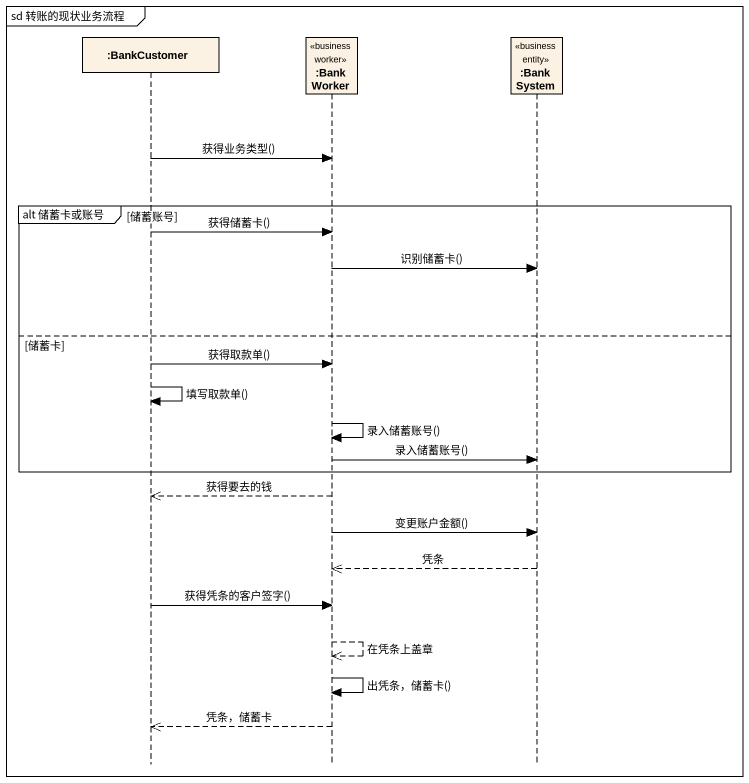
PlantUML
@startuml
mainframe sd 转账的现状业务流程
hide footbox
participant ":BankCustomer" as BankCustomer
participant ":BankWorker" as BankWorker <<business worker>>
participant ":BankSystem" as BankSystem <<business entity>>

BankCustomer -> BankWorker : 获得业务类型()
group alt 储蓄卡或账号 [储蓄账号]
  BankCustomer -> BankWorker : 获得储蓄卡()
  BankWorker -> BankSystem : 识别储蓄卡()
else 储蓄卡
  BankCustomer -> BankWorker : 获得取款单()
  BankCustomer -> BankCustomer : 填写取款单()
  BankWorker -> BankWorker : 录入储蓄账号()
  BankWorker -> BankSystem : 录入储蓄账号()
end
BankWorker -->> BankCustomer : 获得要去的钱
BankWorker -> BankSystem : 变更账户金额()
BankSystem -->> BankWorker : 凭条
BankCustomer -> BankWorker : 获得凭条的客户签字()
BankWorker -->> BankWorker : 在凭条上盖章
BankWorker -> BankWorker : 出凭条，储蓄卡()
BankWorker -->> BankCustomer : 凭条，储蓄卡
@enduml
